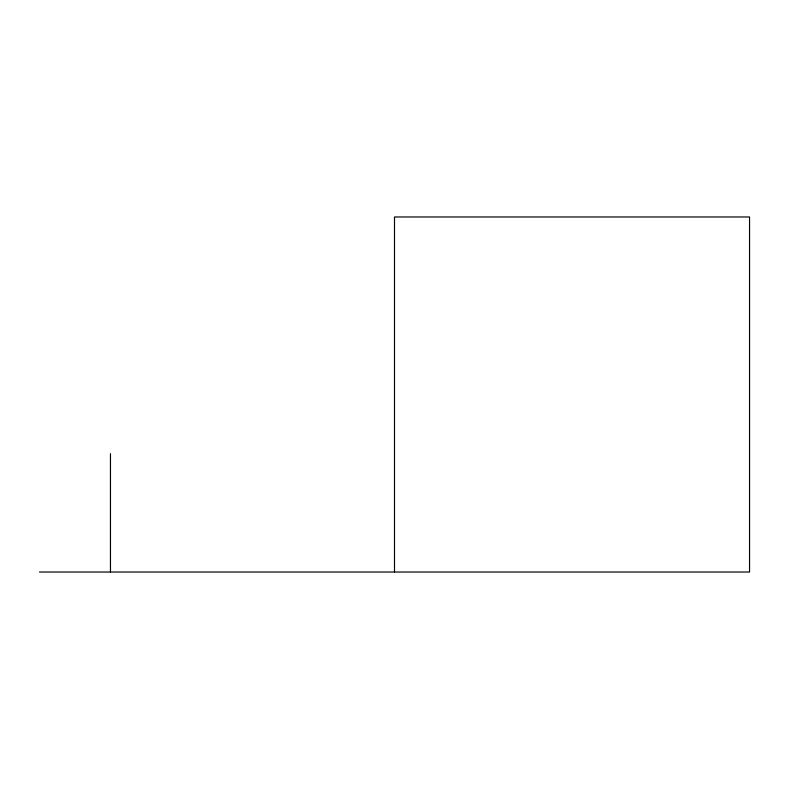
<?xml version="1.0" encoding="UTF-8"?>
<svg xmlns="http://www.w3.org/2000/svg" width="789" height="789" viewBox="0 0 789 789"><rect width="100%" height="100%" fill="white"/><g stroke="black" fill="none" stroke-linecap="round" stroke-linejoin="round"><path stroke-width="1.18" d="M39.45 572.025L749.55 572.025L749.55 216.975L394.5 216.975L394.5 572.025M110.46 453.675L110.46 572.025"/></g></svg>
